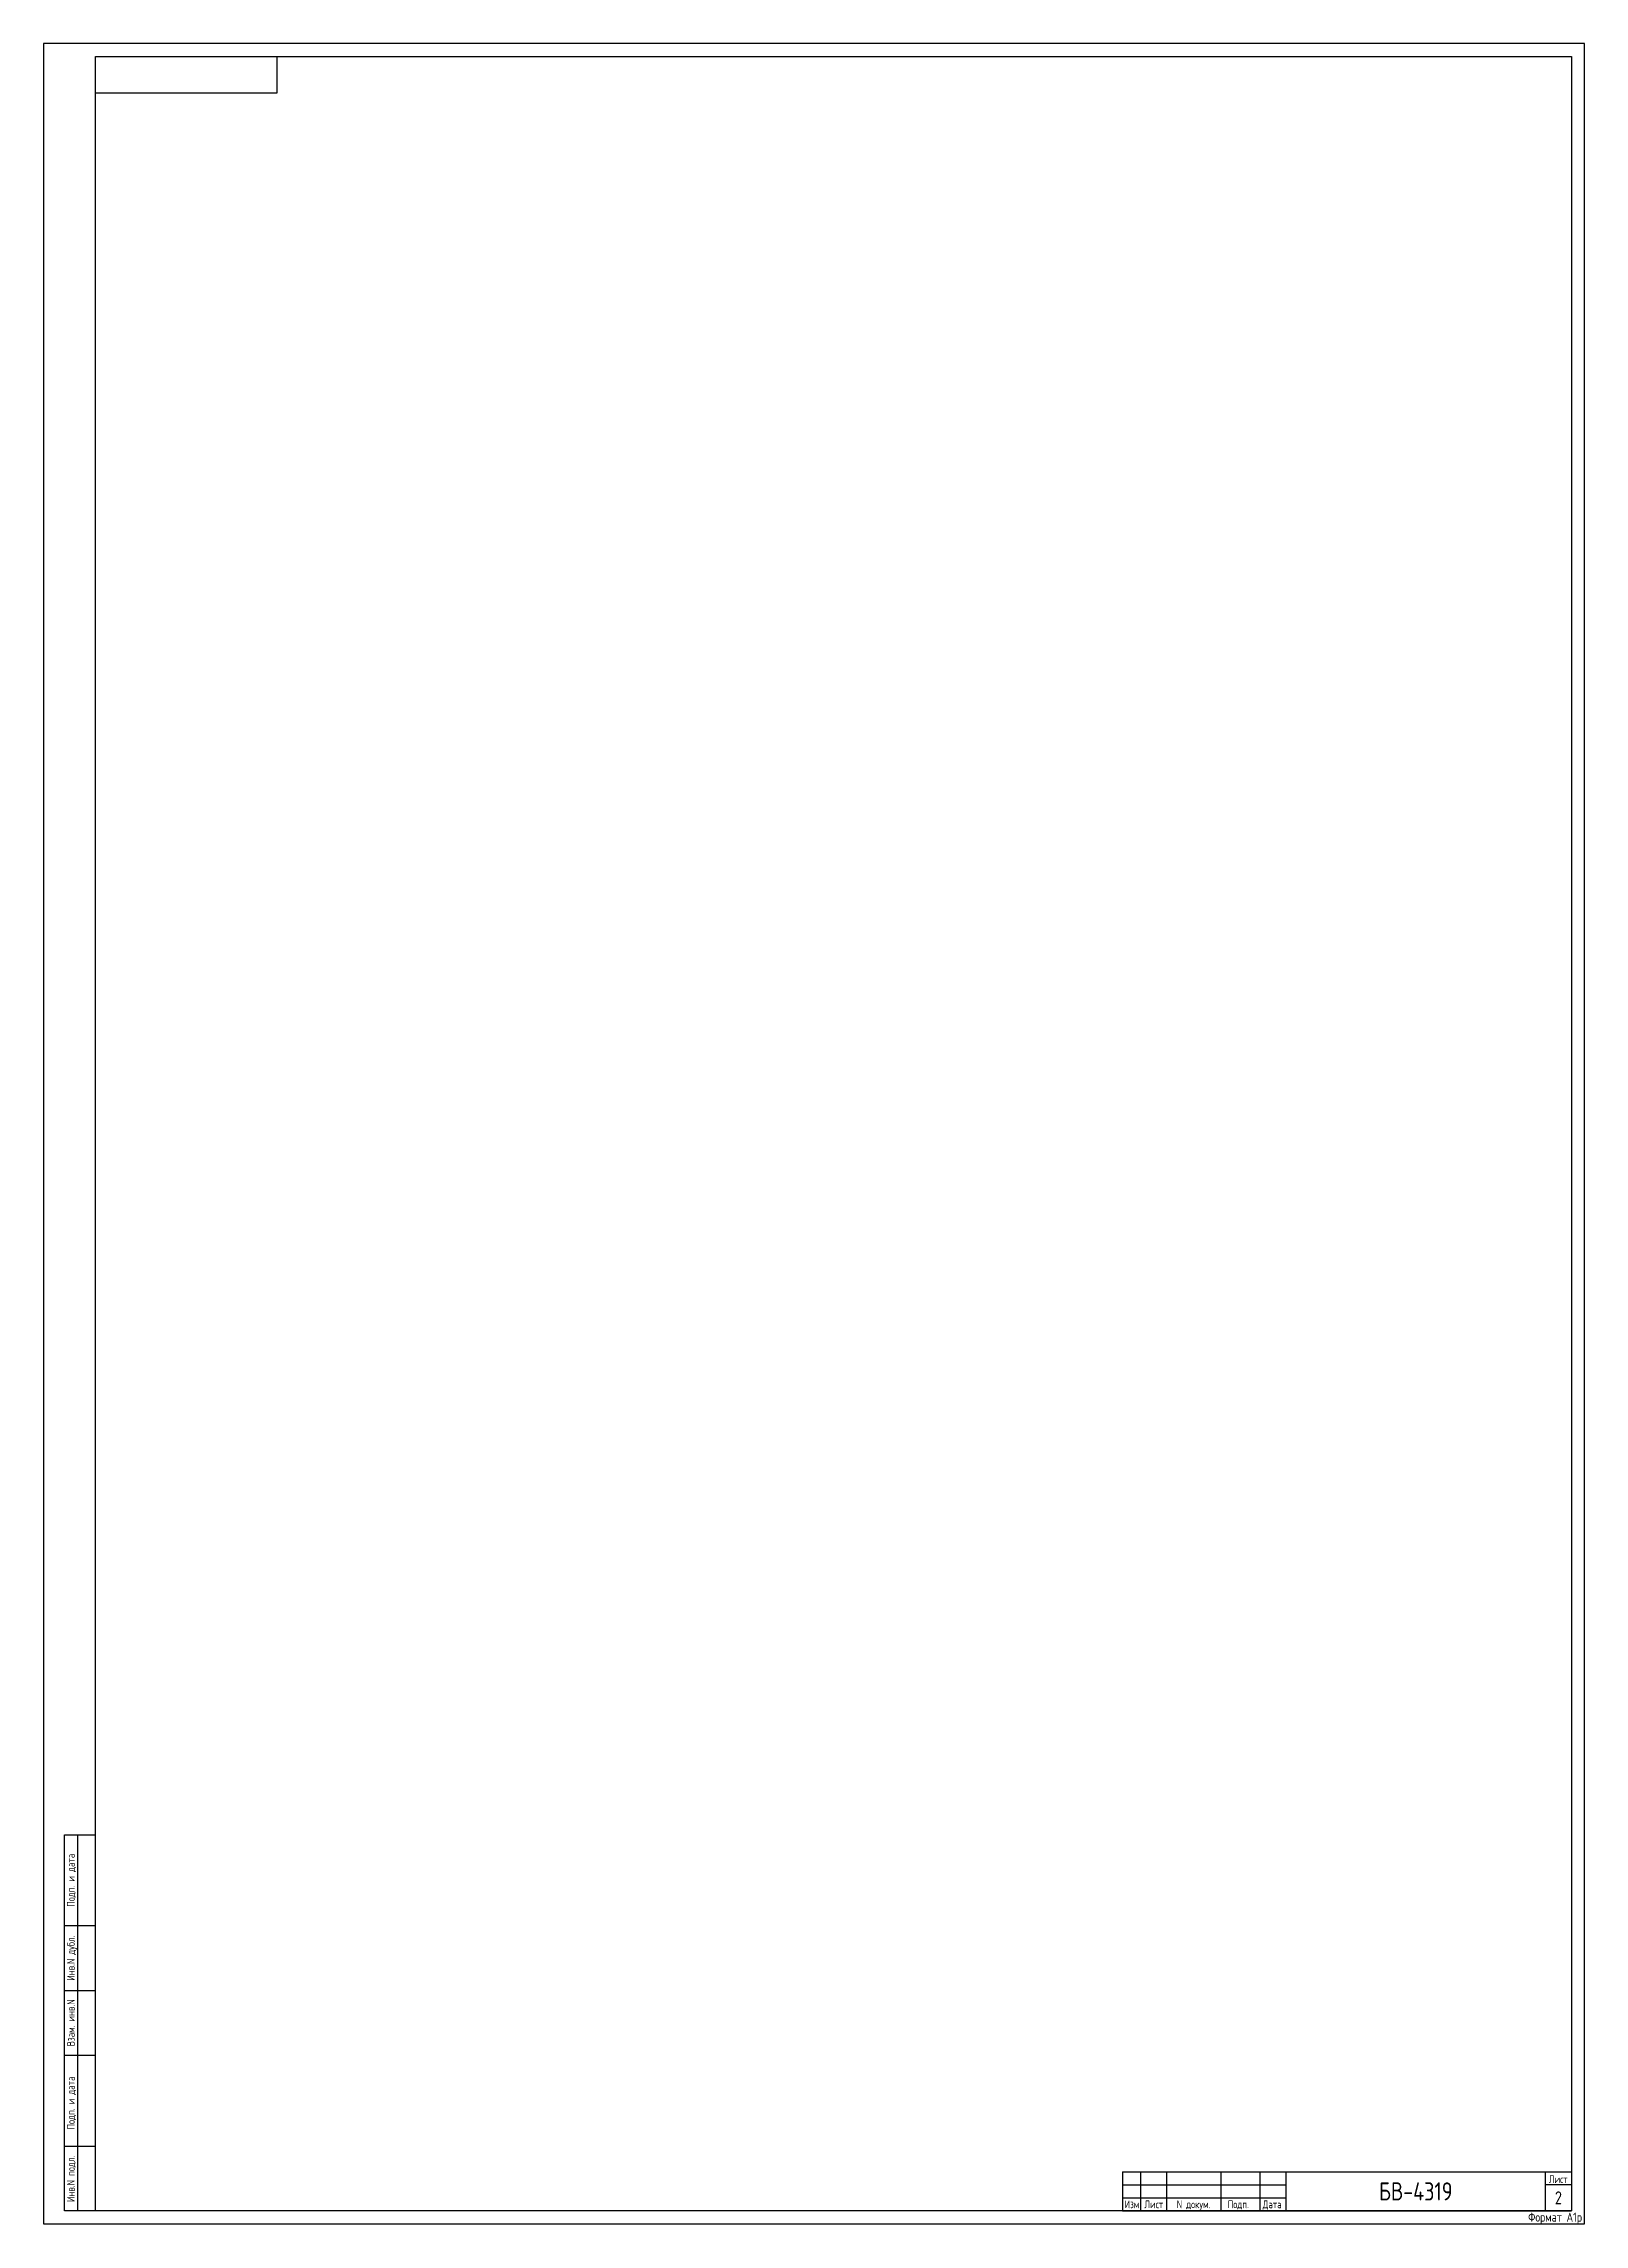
# Paper-space layout 'А1р -л(2)' of a CAD drawing. Header units: millimetres. Extents: x 0 to 594, y 0 to 841.
import ezdxf
from ezdxf.enums import TextEntityAlignment as Align

# ---------------------------------------------------------------- set-up
doc = ezdxf.new("R2010")
doc.units = ezdxf.units.MM
doc.styles.add('ГОСТ_А_2', font='')
doc.styles.get('ГОСТ_А_2').set_extended_font_data('GOST_type_A')

# ---------------------------------------------------------------- blocks, each defined once
blk = doc.blocks.new('ГОСТ A1_p_л2')
for p, q in [((90, 822), (90, 836)), ((20, 822), (90, 822)), ((416, 20), (416, 5)), ((423, 5), (423, 20)), ((433, 5), (433, 20)), ((454, 5), (454, 20)), ((416, 15), (479, 15)), ((416, 10), (479, 10)), ((589, 15), (579, 15))]:
    blk.add_line(p, q)
at = {"linetype": 'ByBlock'}
for p, q in [((416, 20), (589, 20)), ((469, 5), (469, 20)), ((479, 5), (479, 20)), ((579, 5), (579, 20)), ((416, 5), (589, 5))]:
    blk.add_line(p, q, dxfattribs=at)
for points in [[(0, 0), (594, 0), (594, 841), (0, 841)], [(20, 836), (589, 836), (589, 5), (20, 5)]]:
    blk.add_lwpolyline(points, close=True)
for points in [[(20, 5), (8, 5), (8, 150), (20, 150)], [(13, 150), (13, 5)], [(8, 115), (20, 115)], [(8, 90), (20, 90)], [(8, 65), (20, 65)], [(8, 30), (20, 30)]]:
    blk.add_lwpolyline(points)
at = {"style": 'ГОСТ_А_2'}
for s, p in [('Подп. и дата', (12, 132.5)), ('Инв.N дубл.', (12, 102.5)), ('Взам. инв.N', (12, 77.5)), ('Подп. и дата', (12, 46.57)), ('Инв.N подл.', (12, 17.35))]:
    blk.add_text(s, height=3, rotation=90, dxfattribs=at).set_placement(p, align=Align.CENTER)
at = {"linetype": 'ByBlock', "style": 'ГОСТ_А_2'}
blk.add_text('Лист', height=3, dxfattribs=at).set_placement((583.92, 15.68), align=Align.CENTER)
for s, p in [('Изм.', (416.75, 6)), ('Лист', (424.37, 6)), ('N докум.', (436.86, 6)), ('Подп.', (456.5, 6)), ('Дата', (470, 6))]:
    blk.add_text(s, height=3, dxfattribs=at).set_placement(p)
at = {"style": 'ГОСТ_А_2'}
blk.add_attdef('NUMBER2', text='', height=5, rotation=180, dxfattribs=at).set_placement((55.26, 832.1), align=Align.CENTER)
for tag, height, p in [('DWG_NUM1', 7, (529, 12.5)), ('LIST', 5, (584, 10))]:
    blk.add_attdef(tag, text='', height=height, dxfattribs=at).set_placement(p, align=Align.MIDDLE)
blk.add_attdef('FORMAT_4', text='', height=3.5, dxfattribs=at).set_placement((593.17, 2.57), align=Align.MIDDLE_RIGHT)

psp = doc.layouts.new('А1р -л(2)')

# ---------------------------------------------------------------- block references
psp.add_blockref('ГОСТ A1_p_л2', (0, 0)).add_auto_attribs({'DWG_NUM1': 'БВ-4319', 'LIST': '2', 'FORMAT_4': 'Формат А1p'})

doc.saveas('drawing.dxf')
